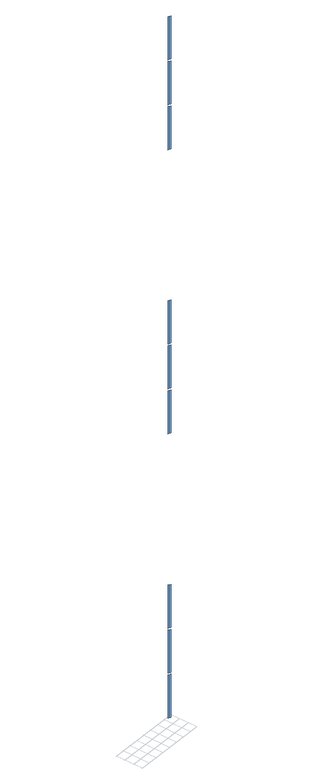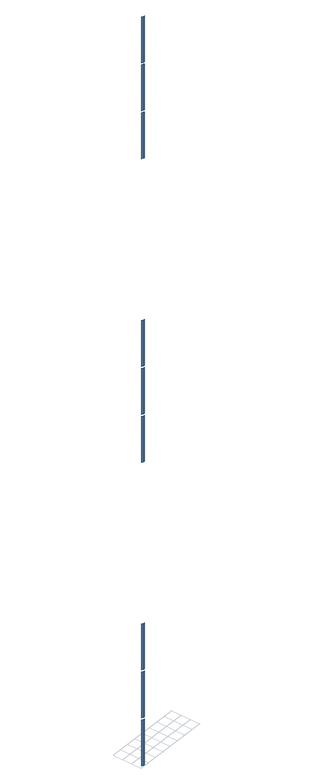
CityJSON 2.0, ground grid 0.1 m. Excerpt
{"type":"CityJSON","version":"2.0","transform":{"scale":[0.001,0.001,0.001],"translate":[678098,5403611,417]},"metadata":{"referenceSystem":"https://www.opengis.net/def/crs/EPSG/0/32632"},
"CityObjects":{
"building1":{"type":"Building","attributes":{"measuredHeight":18.85},"geometry":[{"type":"MultiSurface","lod":"3","boundaries":[[[0,1,2,3]],[[4,5,6,7]],[[8,9,10,11]],[[12,13,14,15]],[[16,17,18,19]],[[20,21,22,23]],[[24,25,26,27]],[[28,29,30,31]],[[32,33,34,35]],[[36,2,1,37]],[[38,6,5,39]],[[40,10,9,41]],[[42,14,13,43]],[[44,18,17,45]],[[46,22,21,47]],[[48,26,25,49]],[[50,30,29,51]],[[52,34,33,53]]],"semantics":{"surfaces":[{"type":"Window","frameMaterialClass":"Wood","frameMaterialName":"PaintedWood","paneMaterialClass":"Glass","frameMaterialUncertainty":0.5}],"values":[0,0,0,0,0,0,0,0,0,0,0,0,0,0,0,0,0,0]}}]}
},
"vertices":[
[644,188,1382],[653,184,1382],[653,184,897],[644,188,897],[644,188,876],[653,184,876],[653,184,391],[644,188,391],[644,188,1888],[653,184,1888],[653,184,1403],[644,188,1403],[644,188,7782],[653,184,7782],[653,184,7297],[644,188,7297],[644,188,7276],[653,184,7276],[653,184,6791],[644,188,6791],[644,188,8288],[653,184,8288],[653,184,7803],[644,188,7803],[644,188,4582],[653,184,4582],[653,184,4097],[644,188,4097],[644,188,4076],[653,184,4076],[653,184,3591],[644,188,3591],[644,188,5088],[653,184,5088],[653,184,4603],[644,188,4603],[671,175,897],[671,175,1382],[671,175,391],[671,175,876],[671,175,1403],[671,175,1888],[671,175,7297],[671,175,7782],[671,175,6791],[671,175,7276],[671,175,7803],[671,175,8288],[671,175,4097],[671,175,4582],[671,175,3591],[671,175,4076],[671,175,4603],[671,175,5088]
]}
